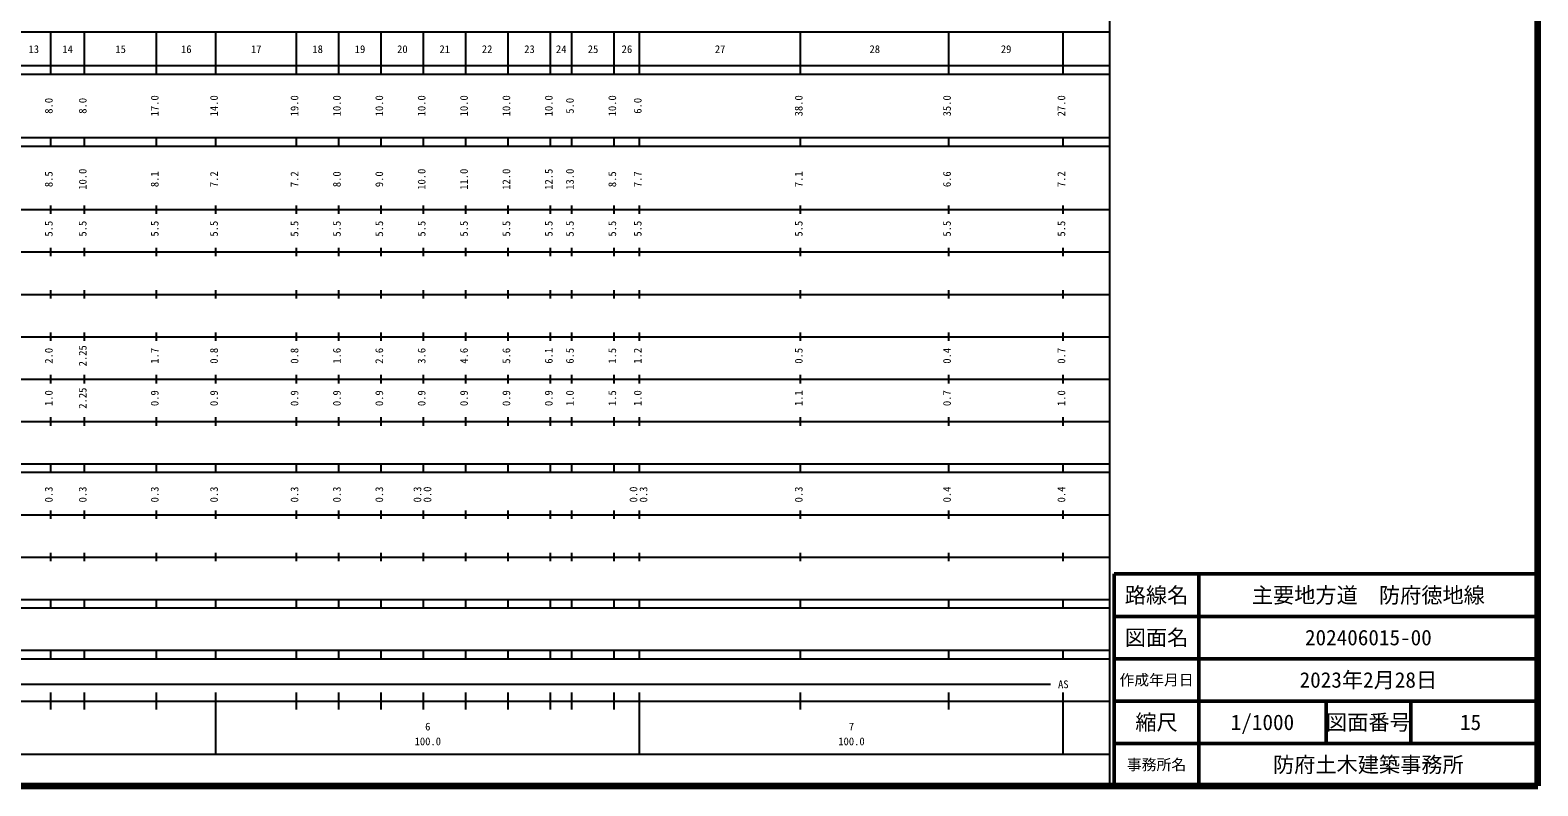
# Model space of a CAD drawing. Units: millimetres on the paper, enlarged 1000 times. Extents: x 40000 to 680000, y 20000 to 380000.
# Drawn here: x 324146 to 680000, y 20000 to 198357 of the extents above; entities that cross this region are included whole.
import ezdxf
from ezdxf.enums import TextEntityAlignment as Align

# ---------------------------------------------------------------- set-up
doc = ezdxf.new("R2010")
doc.units = ezdxf.units.MM
doc.header["$LTSCALE"] = 1000
for name, color, linetype, lineweight in [('M-TTL', 2, 'Continuous', 140), ('M-TTL-BAND', 7, 'Continuous', 25), ('M-TTL-FRAM', 2, 'Continuous', 50), ('M-TTL-LINE', 7, 'Continuous', 50)]:
    doc.layers.add(name, color=color, linetype=linetype, lineweight=lineweight)
doc.layers.add('M-TTL-TXT', color=7, linetype='Continuous')
doc.styles.add('ＭＳ ゴシック', font='')
doc.styles.get('ＭＳ ゴシック').set_extended_font_data('MS Gothic')

msp = doc.modelspace()

# ---------------------------------------------------------------- linework, layer by layer
at = {"layer": 'M-TTL'}
for p, q in [((680000, 20000), (680000, 380000)), ((40000, 20000), (680000, 20000))]:
    msp.add_line(p, q, dxfattribs=at)
at = {"layer": 'M-TTL-BAND'}
for p, q in [((579000, 20000), (579000, 370000)), ((68000, 198000), (579000, 198000)), ((329000, 188000), (329000, 198000)), ((337000, 188000), (337000, 198000)), ((354000, 188000), (354000, 198000)), ((368000, 188000), (368000, 198000)), ((387000, 188000), (387000, 198000)), ((397000, 188000), (397000, 198000)), ((407000, 188000), (407000, 198000)), ((417000, 188000), (417000, 198000)), ((427000, 188000), (427000, 198000)), ((437000, 188000), (437000, 198000)), ((447000, 188000), (447000, 198000)), ((452000, 188000), (452000, 198000)), ((462000, 188000), (462000, 198000)), ((468000, 188000), (468000, 198000)), ((506000, 188000), (506000, 198000)), ((541000, 188000), (541000, 198000)), ((568000, 188000), (568000, 198000)), ((40000, 190000), (579000, 190000)), ((40000, 188000), (579000, 188000)), ((40000, 173000), (579000, 173000)), ((40000, 171000), (579000, 171000)), ((329000, 171000), (329000, 173000)), ((337000, 171000), (337000, 173000)), ((354000, 171000), (354000, 173000)), ((368000, 171000), (368000, 173000)), ((387000, 171000), (387000, 173000)), ((397000, 171000), (397000, 173000)), ((407000, 171000), (407000, 173000)), ((417000, 171000), (417000, 173000)), ((427000, 171000), (427000, 173000)), ((437000, 171000), (437000, 173000)), ((447000, 171000), (447000, 173000)), ((452000, 171000), (452000, 173000)), ((462000, 171000), (462000, 173000)), ((468000, 171000), (468000, 173000)), ((506000, 171000), (506000, 173000)), ((541000, 171000), (541000, 173000)), ((568000, 171000), (568000, 173000)), ((329000, 155000), (329000, 157000)), ((337000, 155000), (337000, 157000)), ((354000, 155000), (354000, 157000)), ((368000, 155000), (368000, 157000)), ((387000, 155000), (387000, 157000)), ((397000, 155000), (397000, 157000)), ((407000, 155000), (407000, 157000)), ((417000, 155000), (417000, 157000)), ((427000, 155000), (427000, 157000)), ((437000, 155000), (437000, 157000)), ((447000, 155000), (447000, 157000)), ((452000, 155000), (452000, 157000)), ((462000, 155000), (462000, 157000)), ((468000, 155000), (468000, 157000)), ((506000, 155000), (506000, 157000)), ((541000, 155000), (541000, 157000)), ((568000, 155000), (568000, 157000)), ((40000, 156000), (579000, 156000)), ((46000, 146000), (579000, 146000)), ((329000, 145000), (329000, 147000)), ((337000, 145000), (337000, 147000)), ((354000, 145000), (354000, 147000)), ((368000, 145000), (368000, 147000)), ((387000, 145000), (387000, 147000)), ((397000, 145000), (397000, 147000)), ((407000, 145000), (407000, 147000)), ((417000, 145000), (417000, 147000)), ((427000, 145000), (427000, 147000)), ((437000, 145000), (437000, 147000)), ((447000, 145000), (447000, 147000)), ((452000, 145000), (452000, 147000)), ((462000, 145000), (462000, 147000)), ((468000, 145000), (468000, 147000)), ((506000, 145000), (506000, 147000)), ((541000, 145000), (541000, 147000)), ((568000, 145000), (568000, 147000)), ((52000, 136000), (579000, 136000)), ((329000, 135000), (329000, 137000)), ((337000, 135000), (337000, 137000)), ((354000, 135000), (354000, 137000)), ((368000, 135000), (368000, 137000)), ((387000, 135000), (387000, 137000)), ((397000, 135000), (397000, 137000)), ((407000, 135000), (407000, 137000)), ((417000, 135000), (417000, 137000)), ((427000, 135000), (427000, 137000)), ((437000, 135000), (437000, 137000)), ((447000, 135000), (447000, 137000)), ((452000, 135000), (452000, 137000)), ((462000, 135000), (462000, 137000)), ((468000, 135000), (468000, 137000)), ((506000, 135000), (506000, 137000)), ((541000, 135000), (541000, 137000)), ((568000, 135000), (568000, 137000)), ((46000, 126000), (579000, 126000)), ((329000, 125000), (329000, 127000)), ((337000, 125000), (337000, 127000)), ((354000, 125000), (354000, 127000)), ((368000, 125000), (368000, 127000)), ((387000, 125000), (387000, 127000)), ((397000, 125000), (397000, 127000)), ((407000, 125000), (407000, 127000)), ((417000, 125000), (417000, 127000)), ((427000, 125000), (427000, 127000)), ((437000, 125000), (437000, 127000)), ((447000, 125000), (447000, 127000)), ((452000, 125000), (452000, 127000)), ((462000, 125000), (462000, 127000)), ((468000, 125000), (468000, 127000)), ((506000, 125000), (506000, 127000)), ((541000, 125000), (541000, 127000)), ((568000, 125000), (568000, 127000)), ((52000, 116000), (579000, 116000)), ((329000, 115000), (329000, 117000)), ((337000, 115000), (337000, 117000)), ((354000, 115000), (354000, 117000)), ((368000, 115000), (368000, 117000)), ((387000, 115000), (387000, 117000)), ((397000, 115000), (397000, 117000)), ((407000, 115000), (407000, 117000)), ((417000, 115000), (417000, 117000)), ((427000, 115000), (427000, 117000)), ((437000, 115000), (437000, 117000)), ((447000, 115000), (447000, 117000)), ((452000, 115000), (452000, 117000)), ((462000, 115000), (462000, 117000)), ((468000, 115000), (468000, 117000)), ((506000, 115000), (506000, 117000)), ((541000, 115000), (541000, 117000)), ((568000, 115000), (568000, 117000)), ((329000, 105000), (329000, 107000)), ((337000, 105000), (337000, 107000)), ((354000, 105000), (354000, 107000)), ((368000, 105000), (368000, 107000)), ((387000, 105000), (387000, 107000)), ((397000, 105000), (397000, 107000)), ((407000, 105000), (407000, 107000)), ((417000, 105000), (417000, 107000)), ((427000, 105000), (427000, 107000)), ((437000, 105000), (437000, 107000)), ((447000, 105000), (447000, 107000)), ((452000, 105000), (452000, 107000)), ((462000, 105000), (462000, 107000)), ((468000, 105000), (468000, 107000)), ((506000, 105000), (506000, 107000)), ((541000, 105000), (541000, 107000)), ((568000, 105000), (568000, 107000)), ((46000, 106000), (579000, 106000)), ((40000, 96000), (579000, 96000)), ((40000, 94000), (579000, 94000)), ((329000, 94000), (329000, 96000)), ((337000, 94000), (337000, 96000)), ((354000, 94000), (354000, 96000)), ((368000, 94000), (368000, 96000)), ((387000, 94000), (387000, 96000)), ((397000, 94000), (397000, 96000)), ((407000, 94000), (407000, 96000)), ((417000, 94000), (417000, 96000)), ((427000, 94000), (427000, 96000)), ((437000, 94000), (437000, 96000)), ((447000, 94000), (447000, 96000)), ((452000, 94000), (452000, 96000)), ((462000, 94000), (462000, 96000)), ((468000, 94000), (468000, 96000)), ((506000, 94000), (506000, 96000)), ((541000, 94000), (541000, 96000)), ((568000, 94000), (568000, 96000)), ((49000, 84000), (579000, 84000)), ((329000, 83000), (329000, 85000)), ((337000, 83000), (337000, 85000)), ((354000, 83000), (354000, 85000)), ((368000, 83000), (368000, 85000)), ((387000, 83000), (387000, 85000)), ((397000, 83000), (397000, 85000)), ((407000, 83000), (407000, 85000)), ((417000, 83000), (417000, 85000)), ((427000, 83000), (427000, 85000)), ((437000, 83000), (437000, 85000)), ((447000, 83000), (447000, 85000)), ((452000, 83000), (452000, 85000)), ((462000, 83000), (462000, 85000)), ((468000, 83000), (468000, 85000)), ((506000, 83000), (506000, 85000)), ((541000, 83000), (541000, 85000)), ((568000, 83000), (568000, 85000)), ((329000, 73000), (329000, 75000)), ((337000, 73000), (337000, 75000)), ((354000, 73000), (354000, 75000)), ((368000, 73000), (368000, 75000)), ((387000, 73000), (387000, 75000)), ((397000, 73000), (397000, 75000)), ((407000, 73000), (407000, 75000)), ((417000, 73000), (417000, 75000)), ((427000, 73000), (427000, 75000)), ((437000, 73000), (437000, 75000)), ((447000, 73000), (447000, 75000)), ((452000, 73000), (452000, 75000)), ((462000, 73000), (462000, 75000)), ((468000, 73000), (468000, 75000)), ((506000, 73000), (506000, 75000)), ((541000, 73000), (541000, 75000)), ((568000, 73000), (568000, 75000)), ((40000, 74000), (579000, 74000)), ((40000, 64000), (579000, 64000)), ((40000, 62000), (579000, 62000)), ((329000, 62000), (329000, 64000)), ((337000, 62000), (337000, 64000)), ((354000, 62000), (354000, 64000)), ((368000, 62000), (368000, 64000)), ((387000, 62000), (387000, 64000)), ((397000, 62000), (397000, 64000)), ((407000, 62000), (407000, 64000)), ((417000, 62000), (417000, 64000)), ((427000, 62000), (427000, 64000)), ((437000, 62000), (437000, 64000)), ((447000, 62000), (447000, 64000)), ((452000, 62000), (452000, 64000)), ((462000, 62000), (462000, 64000)), ((468000, 62000), (468000, 64000)), ((506000, 62000), (506000, 64000)), ((541000, 62000), (541000, 64000)), ((568000, 62000), (568000, 64000)), ((40000, 52000), (579000, 52000)), ((40000, 50000), (579000, 50000)), ((329000, 50000), (329000, 52000)), ((337000, 50000), (337000, 52000)), ((354000, 50000), (354000, 52000)), ((368000, 50000), (368000, 52000)), ((387000, 50000), (387000, 52000)), ((397000, 50000), (397000, 52000)), ((407000, 50000), (407000, 52000)), ((417000, 50000), (417000, 52000)), ((427000, 50000), (427000, 52000)), ((437000, 50000), (437000, 52000)), ((447000, 50000), (447000, 52000)), ((452000, 50000), (452000, 52000)), ((462000, 50000), (462000, 52000)), ((468000, 50000), (468000, 52000)), ((506000, 50000), (506000, 52000)), ((541000, 50000), (541000, 52000)), ((568000, 50000), (568000, 52000)), ((71000, 44000), (565000, 44000)), ((40000, 40000), (579000, 40000)), ((329000, 38000), (329000, 42000)), ((337000, 38000), (337000, 42000)), ((354000, 38000), (354000, 42000)), ((368000, 27500), (368000, 42000)), ((387000, 38000), (387000, 42000)), ((397000, 38000), (397000, 42000)), ((407000, 38000), (407000, 42000)), ((417000, 38000), (417000, 42000)), ((427000, 38000), (427000, 42000)), ((437000, 38000), (437000, 42000)), ((447000, 38000), (447000, 42000)), ((452000, 38000), (452000, 42000)), ((462000, 38000), (462000, 42000)), ((468000, 27500), (468000, 42000)), ((506000, 38000), (506000, 42000)), ((541000, 38000), (541000, 42000)), ((568000, 27500), (568000, 42000)), ((68000, 27500), (579000, 27500))]:
    msp.add_line(p, q, dxfattribs=at)
at = {"layer": 'M-TTL-FRAM'}
for p, q in [((680000, 70000), (580000, 70000)), ((580000, 70000), (580000, 20000))]:
    msp.add_line(p, q, dxfattribs=at)
at = {"layer": 'M-TTL-LINE'}
for p, q in [((600000, 70000), (600000, 20000)), ((680000, 60000), (580000, 60000)), ((680000, 50000), (580000, 50000)), ((680000, 40000), (580000, 40000)), ((630000, 40000), (630000, 30000)), ((650000, 40000), (650000, 30000)), ((680000, 30000), (580000, 30000))]:
    msp.add_line(p, q, dxfattribs=at)

# ---------------------------------------------------------------- texts
at = {"layer": 'M-TTL-BAND', "style": 'ＭＳ ゴシック'}
for s, p in [('13', (325000, 192405)), ('14', (333000, 192405)), ('15', (345500, 192405)), ('16', (361000, 192405)), ('17', (377500, 192405)), ('18', (392000, 192405)), ('19', (402000, 192405)), ('20', (412000, 192405)), ('21', (422000, 192405)), ('22', (432000, 192405)), ('23', (442000, 192405)), ('24', (449500, 192405)), ('25', (457000, 192405)), ('26', (465000, 192405)), ('27', (487000, 192405)), ('28', (523500, 192405)), ('29', (554500, 192405)), ('AS', (568000, 42500)), ('6', (418000, 32523)), ('7', (518000, 32523)), ('100.0', (418000, 29033)), ('100.0', (518000, 29033))]:
    msp.add_text(s, height=1833, dxfattribs=at).set_placement(p, align=Align.BOTTOM_CENTER)
for s, p in [('8.0', (330000, 180500)), ('8.0', (338000, 180500)), ('17.0', (355000, 180500)), ('14.0', (369000, 180500)), ('19.0', (388000, 180500)), ('10.0', (398000, 180500)), ('10.0', (408000, 180500)), ('10.0', (418000, 180500)), ('10.0', (428000, 180500)), ('10.0', (438000, 180500)), ('10.0', (448000, 180500)), ('5.0', (453000, 180500)), ('10.0', (463000, 180500)), ('6.0', (469000, 180500)), ('38.0', (507000, 180500)), ('35.0', (542000, 180500)), ('27.0', (569000, 180500)), ('8.5', (330000, 163174)), ('10.0', (338000, 163174)), ('8.1', (355000, 163174)), ('7.2', (369000, 163174)), ('7.2', (388000, 163174)), ('8.0', (398000, 163174)), ('9.0', (408000, 163174)), ('10.0', (418000, 163174)), ('11.0', (428000, 163174)), ('12.0', (438000, 163174)), ('12.5', (448000, 163174)), ('13.0', (453000, 163174)), ('8.5', (463000, 163174)), ('7.7', (469000, 163174)), ('7.1', (507000, 163174)), ('6.6', (542000, 163174)), ('7.2', (569000, 163174)), ('5.5', (330000, 151500)), ('5.5', (338000, 151500)), ('5.5', (355000, 151500)), ('5.5', (369000, 151500)), ('5.5', (388000, 151500)), ('5.5', (398000, 151500)), ('5.5', (408000, 151500)), ('5.5', (418000, 151500)), ('5.5', (428000, 151500)), ('5.5', (438000, 151500)), ('5.5', (448000, 151500)), ('5.5', (453000, 151500)), ('5.5', (463000, 151500)), ('5.5', (469000, 151500)), ('5.5', (507000, 151500)), ('5.5', (542000, 151500)), ('5.5', (569000, 151500)), ('2.0', (330000, 121500)), ('2.25', (338000, 121500)), ('1.7', (355000, 121500)), ('0.8', (369000, 121500)), ('0.8', (388000, 121500)), ('1.6', (398000, 121500)), ('2.6', (408000, 121500)), ('3.6', (418000, 121500)), ('4.6', (428000, 121500)), ('5.6', (438000, 121500)), ('6.1', (448000, 121500)), ('6.5', (453000, 121500)), ('1.5', (463000, 121500)), ('1.2', (469000, 121500)), ('0.5', (507000, 121500)), ('0.4', (542000, 121500)), ('0.7', (569000, 121500)), ('1.0', (330000, 111500)), ('2.25', (338000, 111500)), ('0.9', (355000, 111500)), ('0.9', (369000, 111500)), ('0.9', (388000, 111500)), ('0.9', (398000, 111500)), ('0.9', (408000, 111500)), ('0.9', (418000, 111500)), ('0.9', (428000, 111500)), ('0.9', (438000, 111500)), ('0.9', (448000, 111500)), ('1.0', (453000, 111500)), ('1.5', (463000, 111500)), ('1.0', (469000, 111500)), ('1.1', (507000, 111500)), ('0.7', (542000, 111500)), ('1.0', (569000, 111500)), ('0.3', (330000, 88764)), ('0.3', (338000, 88764)), ('0.3', (355000, 88764)), ('0.3', (369000, 88764)), ('0.3', (388000, 88764)), ('0.3', (398000, 88764)), ('0.3', (408000, 88764)), ('0.3', (417000, 88764)), ('0.0', (419370, 88764)), ('0.0', (468000, 88764)), ('0.3', (470370, 88764)), ('0.3', (507000, 88764)), ('0.4', (542000, 88764)), ('0.4', (569000, 88764))]:
    msp.add_text(s, height=1833, rotation=90, dxfattribs=at).set_placement(p, align=Align.BOTTOM_CENTER)
at = {"layer": 'M-TTL-TXT', "style": 'ＭＳ ゴシック'}
for s, height, p in [('路線名', 3666, (590000, 65000)), ('主要地方道\u3000防府徳地線', 3666, (640000, 65000)), ('図面名', 3666, (590000, 55000)), ('202406015-00', 3666, (640000, 55000)), ('作成年月日', 2566, (590000, 45000)), ('2023年2月28日', 3666, (640000, 45000)), ('縮尺', 3666, (590000, 35000)), ('1/1000', 3666, (615000, 35000)), ('図面番号', 3666, (640000, 35000)), ('15', 3666, (664125, 35000)), ('事務所名', 2566, (590000, 25000)), ('防府土木建築事務所', 3666, (640000, 25000))]:
    msp.add_text(s, height=height, dxfattribs=at).set_placement(p, align=Align.MIDDLE_CENTER)

doc.saveas('drawing.dxf')
